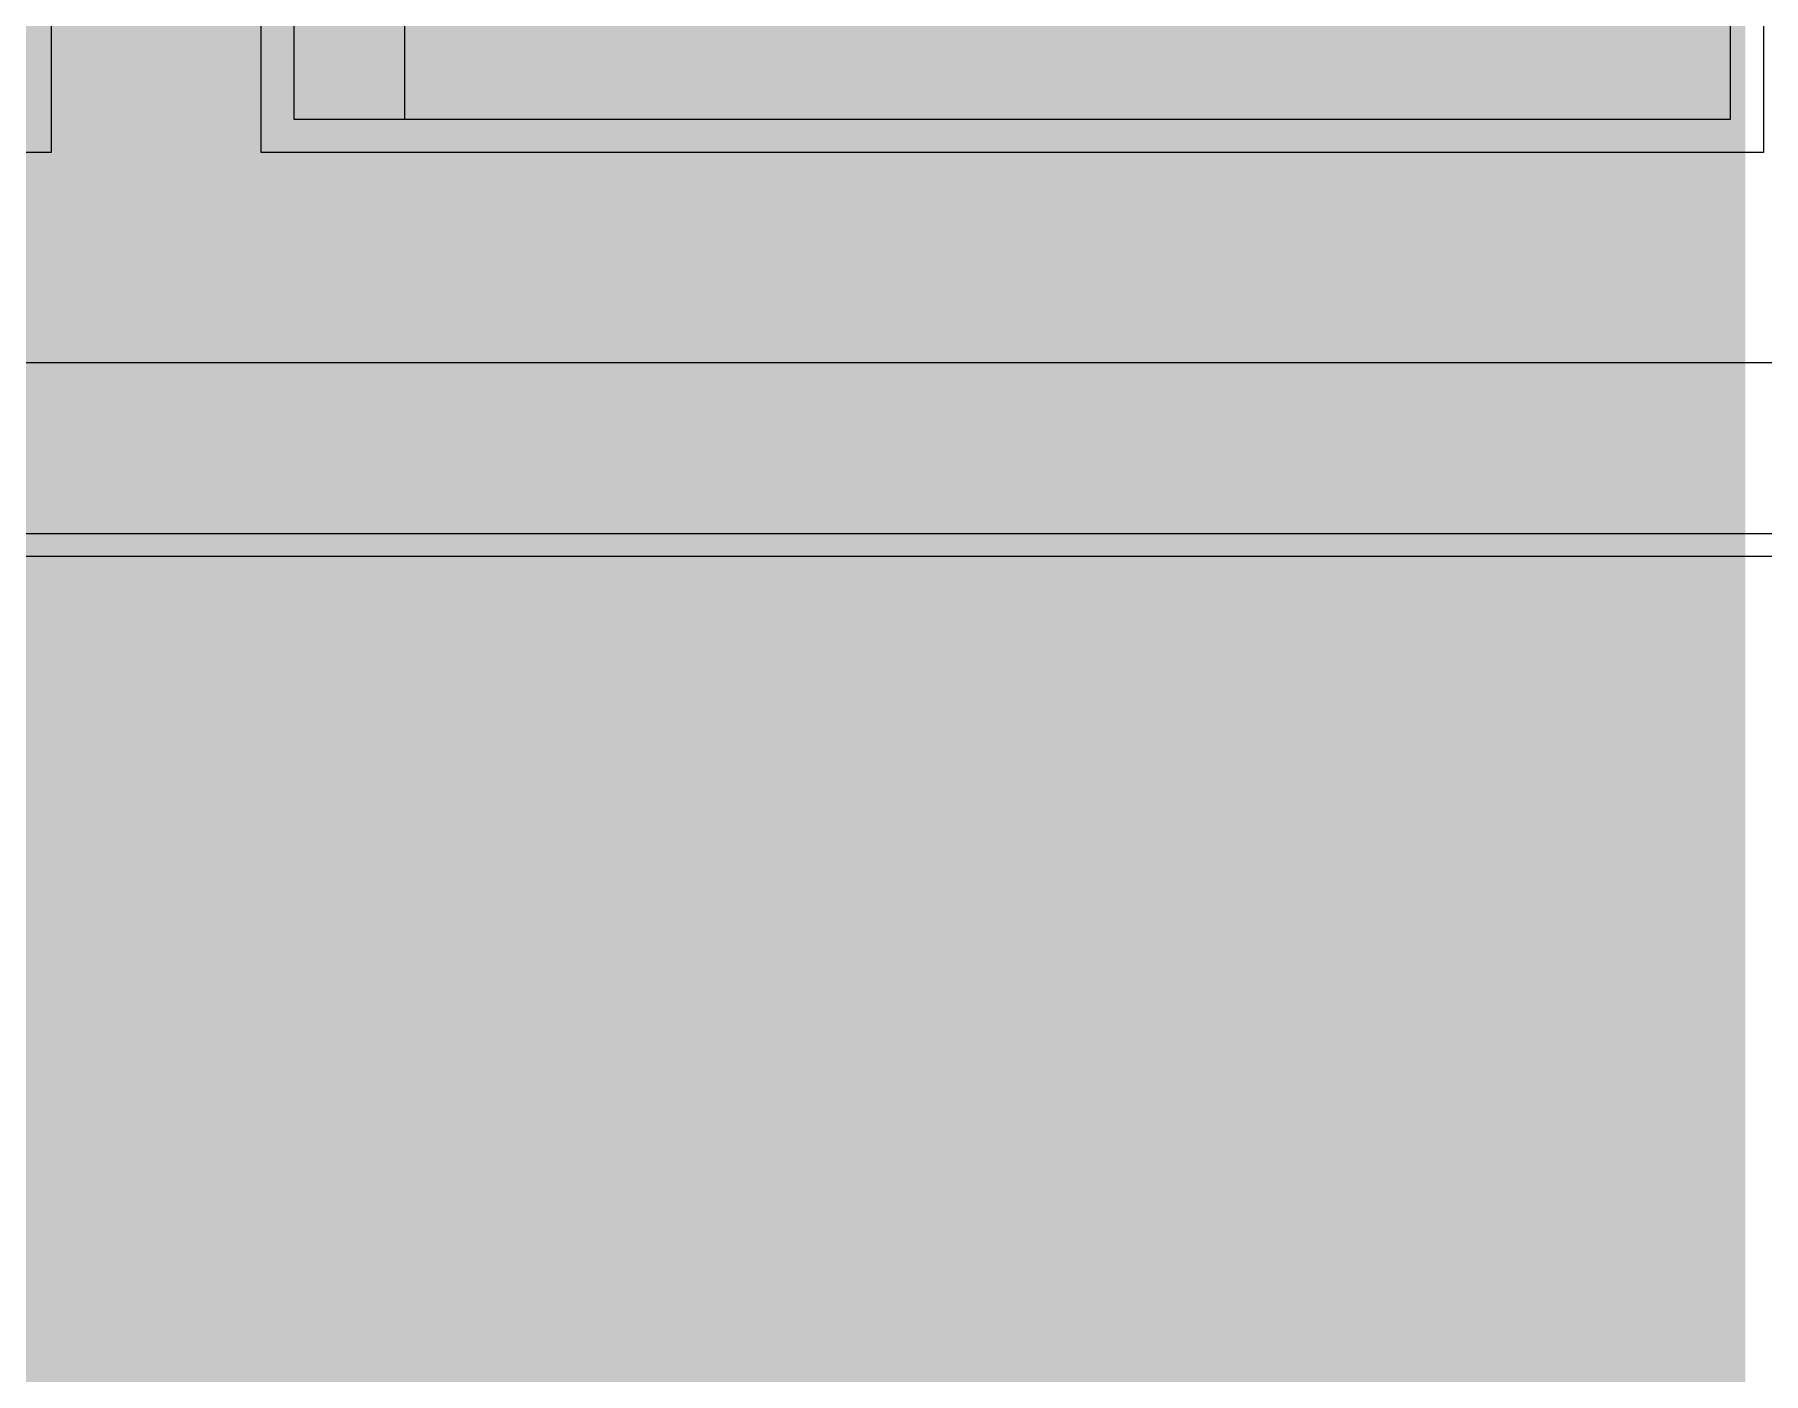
# Model space of a CAD drawing. Header units: millimetres. Extents: x 13515 to 183937, y -33900 to -660.
# Drawn here: x 60212.33 to 60236.83, y -20700.93 to -20681.97 of the extents above; entities that cross this region are included whole.
import ezdxf

# ---------------------------------------------------------------- set-up
doc = ezdxf.new("R2010")
doc.units = ezdxf.units.MM
doc.header["$LTSCALE"] = 100
doc.header["$MEASUREMENT"] = 0
doc.linetypes.add('HIDDEN', pattern=[2, 1, -1])
doc.layers.get('0').update_dxf_attribs({"linetype": 'CONTINUOUS'})
for name, color, linetype in [('254', 254, 'CONTINUOUS'), ('ELE9', 9, 'CONTINUOUS'), ('LED', 7, 'CONTINUOUS')]:
    doc.layers.add(name, color=color, linetype=linetype)

# ---------------------------------------------------------------- blocks, each defined once
blk = doc.blocks.new('B2FF')
at = {"layer": 'ELE9', "ltscale": 0.1}
for points in [[(37339374.7, 549896.3), (37339374.7, 548251.3), (37347569.7, 548251.3), (37347569.7, 550811.3), (37347379.7, 550811.3), (37347379.7, 548441.3), (37346019.7, 548441.3), (37346019.7, 550621.3), (37346579.7, 550621.3), (37346579.7, 550811.3), (37345829.7, 550811.3), (37345829.7, 548441.3), (37344469.7, 548441.3), (37344469.7, 550621.3), (37345029.7, 550621.3), (37345029.7, 550811.3), (37344469.7, 550811.3), (37344469.7, 551016.3), (37344279.7, 551016.3), (37344279.7, 548441.3), (37339564.7, 548441.3), (37339564.7, 549896.3), (37339374.7, 549896.3)], [(37345809.7, 550681.3), (37345809.7, 549456.3), (37345799.7, 549456.3), (37345799.7, 548471.3), (37344499.7, 548471.3), (37344499.7, 549456.3), (37344489.7, 549456.3), (37344489.7, 550601.3), (37345049.7, 550601.3), (37345049.7, 550681.3)], [(37344599.7, 549441.3), (37344599.7, 548471.3)], [(37341699.7, 548076.3), (37348374.7, 548076.3), (37348374.7, 548251.3), (37348354.7, 548251.3), (37348354.7, 548096.3), (37341699.7, 548096.3)]]:
    blk.add_lwpolyline(points, dxfattribs=at)

msp = doc.modelspace()

# ---------------------------------------------------------------- hatches: boundary and pattern name
at = {"layer": '254', "ltscale": 10000}
h = msp.add_hatch(color=256, dxfattribs=at)
h.dxf.hatch_style = 1
edge = h.paths.add_edge_path()
edge.add_arc((60080.015, -20680.846), 40, 90, 180)
edge.add_line((60040.015, -20680.846), (60040.015, -20739.181))
edge.add_arc((60080.015, -20739.181), 40, 180, 270)
edge.add_line((60080.015, -20779.181), (60192.57, -20779.181))
edge.add_arc((60192.57, -20739.181), 40, 270, 360)
edge.add_line((60232.57, -20739.181), (60232.57, -20680.846))
edge.add_arc((60192.57, -20680.846), 40, 0, 90)
edge.add_line((60192.57, -20640.846), (60080.015, -20640.846))

# ---------------------------------------------------------------- next in the draw order: block references
at = {"xscale": 0.01565177005511743, "yscale": 0.01565177005511743, "zscale": 0.01565177005511743}
msp.add_blockref('B2FF', (-524291.512, -29267.715), dxfattribs=at)

# ---------------------------------------------------------------- next in the draw order: linework, layer by layer
at = {"layer": 'LED', "color": 6, "linetype": 'HIDDEN', "ltscale": 0.3, "const_width": 8}
msp.add_lwpolyline([(60080.015, -20640.846, 0.414214), (60040.015, -20680.846), (60040.015, -20739.181, 0.414214), (60080.015, -20779.181), (60192.57, -20779.181, 0.414214), (60232.57, -20739.181), (60232.57, -20680.846, 0.414214), (60192.57, -20640.846)], format="xyb", close=True, dxfattribs=at)

doc.saveas('drawing.dxf')
